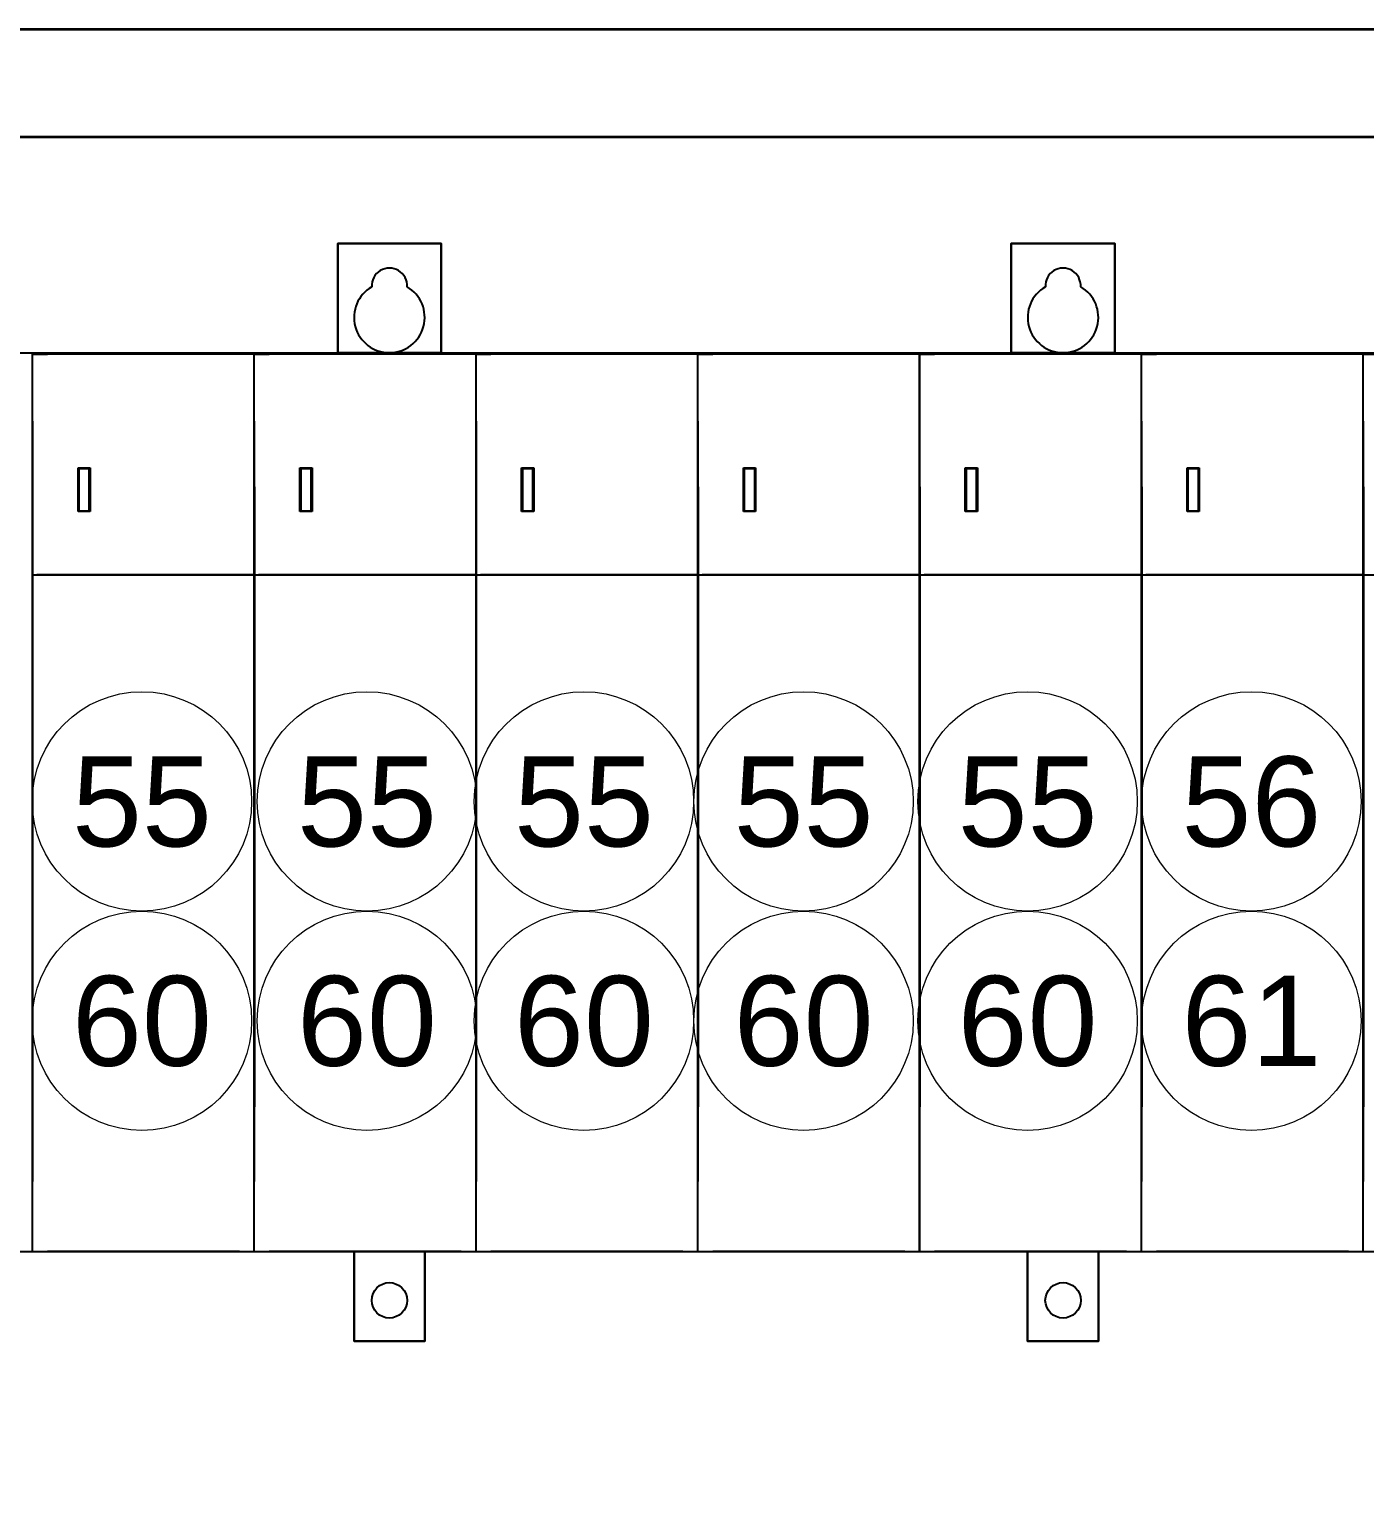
# Paper-space layout '2 DOOR PANEL LAYOUT - A1 Sheet' of a CAD drawing. Extents: x 50 to 825, y 22 to 486.
# Drawn here: x 438.41 to 465.46, y 423.4 to 453.24 of the extents above; entities that cross this region are included whole.
import ezdxf
from ezdxf.enums import TextEntityAlignment as Align

# ---------------------------------------------------------------- set-up
doc = ezdxf.new("R2010")
doc.units = 0
for name, color, linetype, lineweight in [('N-ANNO-TEXT', 2, 'Continuous', 18), ('N-EQPM', 3, 'Continuous', 25), ('N-PANL', 4, 'Continuous', 35)]:
    doc.layers.add(name, color=color, linetype=linetype, lineweight=lineweight)
doc.styles.add('T1_2_5', font='arial.ttf', dxfattribs={"height": 2.5})

psp = doc.layouts.new('2 DOOR PANEL LAYOUT - A1 Sheet')

# ---------------------------------------------------------------- linework, layer by layer
at = {"layer": 'N-ANNO-TEXT'}
for centre in [(440.687, 437.59, 1.661), (445.247, 437.59, 1.661), (449.645, 437.59, 1.661), (454.096, 437.59, 4.477), (458.635, 437.59, 1.661), (463.172, 437.59, 1.661), (440.687, 433.144, 1.661), (445.247, 433.144, 1.661), (449.645, 433.144, 1.661), (454.096, 433.144, 4.477), (458.635, 433.144, 1.661), (463.172, 433.144, 1.661)]:
    psp.add_circle(centre, 2.223, dxfattribs=at)
at = {"layer": 'N-EQPM'}
for p, q in [((444.985, 448.899, 7.459), (444.654, 448.899, 7.459)), ((444.985, 448.899, 7.592), (444.654, 448.899, 7.592)), ((458.637, 448.899, 7.592), (458.306, 448.899, 7.592)), ((458.637, 448.899, 7.459), (458.306, 448.899, 7.459)), ((418.993, 446.684, 7.459), (483.419, 446.684, 7.459)), ((438.468, 428.47, 7.459), (438.468, 446.651, 3.841)), ((442.963, 428.47, 7.459), (442.963, 446.651, 3.841)), ((442.964, 428.47, 7.459), (442.964, 446.651, 7.427)), ((447.458, 428.47, 7.459), (447.458, 446.651, 3.841)), ((447.459, 428.47, 7.459), (447.459, 446.651, 7.427)), ((451.953, 428.47, 7.459), (451.953, 446.651, 3.841)), ((451.954, 428.47, 7.459), (451.954, 446.651, 7.427)), ((456.448, 428.47, 7.459), (456.448, 446.651, 3.841)), ((456.449, 428.47, 7.459), (456.449, 446.651, 7.427)), ((460.944, 428.47, 7.459), (460.944, 446.651, 7.427)), ((460.944, 428.47, 7.459), (460.944, 446.651, 3.841)), ((465.439, 428.47, 7.459), (465.439, 446.651, 7.427)), ((465.439, 428.47, 7.459), (465.439, 446.651, 3.841)), ((418.993, 428.47, 7.459), (483.419, 428.47, 7.459)), ((438.468, 428.47, 7.459), (442.964, 428.47, 7.459)), ((442.963, 428.47, 7.459), (447.459, 428.47, 7.459)), ((447.458, 428.47, 7.459), (451.954, 428.47, 7.459)), ((451.953, 428.47, 7.459), (456.449, 428.47, 7.459)), ((456.448, 428.47, 7.459), (460.944, 428.47, 7.459)), ((460.944, 428.47, 7.459), (465.439, 428.47, 7.459)), ((465.439, 428.47, 7.459), (469.935, 428.47, 7.459))]:
    psp.add_line(p, q, dxfattribs=at)
at = {"layer": 'N-EQPM', "extrusion": (0, 1, 0)}
for p, q in [((442.964, 446.651, 7.427), (438.468, 446.651, 7.427)), ((438.468, 446.651, 3.841), (438.77, 446.651, 3.841)), ((438.575, 446.651, 7.021), (438.77, 446.651, 7.021)), ((438.77, 446.651, 6.596), (438.575, 446.651, 6.596)), ((447.459, 446.651, 7.427), (442.963, 446.651, 7.427)), ((442.963, 446.651, 3.841), (443.265, 446.651, 3.841)), ((443.07, 446.651, 7.021), (443.265, 446.651, 7.021)), ((443.265, 446.651, 6.596), (443.07, 446.651, 6.596)), ((451.954, 446.651, 7.427), (447.458, 446.651, 7.427)), ((447.458, 446.651, 3.841), (447.76, 446.651, 3.841)), ((447.565, 446.651, 7.021), (447.76, 446.651, 7.021)), ((447.76, 446.651, 6.596), (447.565, 446.651, 6.596)), ((456.449, 446.651, 7.427), (451.953, 446.651, 7.427)), ((451.953, 446.651, 3.841), (452.255, 446.651, 3.841)), ((452.06, 446.651, 7.021), (452.255, 446.651, 7.021)), ((452.255, 446.651, 6.596), (452.06, 446.651, 6.596)), ((460.944, 446.651, 7.427), (456.448, 446.651, 7.427)), ((456.448, 446.651, 3.841), (456.75, 446.651, 3.841)), ((456.555, 446.651, 7.021), (456.75, 446.651, 7.021)), ((456.75, 446.651, 6.596), (456.555, 446.651, 6.596)), ((465.439, 446.651, 7.427), (460.944, 446.651, 7.427)), ((460.944, 446.651, 3.841), (461.245, 446.651, 3.841)), ((461.05, 446.651, 7.021), (461.245, 446.651, 7.021)), ((461.245, 446.651, 6.596), (461.05, 446.651, 6.596)), ((469.935, 446.651, 7.427), (465.439, 446.651, 7.427)), ((465.439, 446.651, 3.841), (465.741, 446.651, 3.841))]:
    psp.add_line(p, q, dxfattribs=at)
at = {"layer": 'N-EQPM', "extrusion": (-1, 0, -6.66134e-16)}
for p, q in [((438.468, 428.47, 7.459), (438.468, 446.651, 3.841)), ((442.963, 428.47, 7.459), (442.963, 446.651, 3.841)), ((447.458, 428.47, 7.459), (447.458, 446.651, 3.841)), ((451.953, 428.47, 7.459), (451.953, 446.651, 3.841)), ((456.448, 428.47, 7.459), (456.448, 446.651, 3.841)), ((460.944, 428.47, 7.459), (460.944, 446.651, 3.841)), ((465.439, 428.47, 7.459), (465.439, 446.651, 3.841)), ((438.468, 441.914, 7.069), (438.468, 445.324, 7.069)), ((438.468, 445.298, 7.036), (438.468, 441.94, 7.036)), ((438.468, 445.298, -6.017), (438.468, 429.889, -6.017)), ((442.963, 441.914, 7.069), (442.963, 445.324, 7.069)), ((442.963, 445.298, 7.036), (442.963, 441.94, 7.036)), ((442.963, 445.298, -6.017), (442.963, 429.889, -6.017)), ((447.458, 441.914, 7.069), (447.458, 445.324, 7.069)), ((447.458, 445.298, 7.036), (447.458, 441.94, 7.036)), ((447.458, 445.298, -6.017), (447.458, 429.889, -6.017)), ((451.953, 441.914, 7.069), (451.953, 445.324, 7.069)), ((451.953, 445.298, 7.036), (451.953, 441.94, 7.036)), ((451.953, 445.298, -6.017), (451.953, 429.889, -6.017)), ((456.448, 441.914, 7.069), (456.448, 445.324, 7.069)), ((456.448, 445.298, 7.036), (456.448, 441.94, 7.036)), ((456.448, 445.298, -6.017), (456.448, 429.889, -6.017)), ((460.944, 441.914, 7.069), (460.944, 445.324, 7.069)), ((460.944, 445.298, 7.036), (460.944, 441.94, 7.036)), ((460.944, 445.298, -6.017), (460.944, 429.889, -6.017)), ((465.439, 441.914, 7.069), (465.439, 445.324, 7.069)), ((465.439, 445.298, 7.036), (465.439, 441.94, 7.036)), ((465.439, 445.298, -6.017), (465.439, 429.889, -6.017)), ((438.468, 443.99, -4.932), (438.468, 431.426, -4.932)), ((438.468, 443.99), (438.468, 431.426)), ((442.963, 443.99, -4.932), (442.963, 431.426, -4.932)), ((442.963, 443.99), (442.963, 431.426)), ((447.458, 443.99, -4.932), (447.458, 431.426, -4.932)), ((447.458, 443.99), (447.458, 431.426)), ((451.953, 443.99, -4.932), (451.953, 431.426, -4.932)), ((451.953, 443.99), (451.953, 431.426)), ((456.448, 443.99, -4.932), (456.448, 431.426, -4.932)), ((456.448, 443.99), (456.448, 431.426)), ((460.944, 443.99, -4.932), (460.944, 431.426, -4.932)), ((460.944, 443.99), (460.944, 431.426)), ((465.439, 443.99, -4.932), (465.439, 431.426, -4.932)), ((465.439, 443.99), (465.439, 431.426)), ((438.468, 431.426, -1.011), (438.468, 443.798, -1.011)), ((438.468, 431.426, 3.922), (438.468, 443.798, 3.922)), ((442.963, 431.426, -1.011), (442.963, 443.798, -1.011)), ((442.963, 431.426, 3.922), (442.963, 443.798, 3.922)), ((447.458, 431.426, -1.011), (447.458, 443.798, -1.011)), ((447.458, 431.426, 3.922), (447.458, 443.798, 3.922)), ((451.953, 431.426, -1.011), (451.953, 443.798, -1.011)), ((451.953, 431.426, 3.922), (451.953, 443.798, 3.922)), ((456.448, 431.426, -1.011), (456.448, 443.798, -1.011)), ((456.448, 431.426, 3.922), (456.448, 443.798, 3.922)), ((460.944, 431.426, -1.011), (460.944, 443.798, -1.011)), ((460.944, 431.426, 3.922), (460.944, 443.798, 3.922)), ((465.439, 431.426, -1.011), (465.439, 443.798, -1.011)), ((465.439, 431.426, 3.922), (465.439, 443.798, 3.922)), ((438.468, 441.55, 4.687), (438.468, 440.749, 4.687)), ((442.963, 441.55, 4.687), (442.963, 440.749, 4.687)), ((447.458, 441.55, 4.687), (447.458, 440.749, 4.687)), ((451.953, 441.55, 4.687), (451.953, 440.749, 4.687)), ((456.448, 441.55, 4.687), (456.448, 440.749, 4.687)), ((460.944, 441.55, 4.687), (460.944, 440.749, 4.687)), ((465.439, 441.55, 4.687), (465.439, 440.749, 4.687)), ((438.468, 440.705, 4.713), (438.468, 441.524, 4.713)), ((442.963, 440.705, 4.713), (442.963, 441.524, 4.713)), ((447.458, 440.705, 4.713), (447.458, 441.524, 4.713)), ((451.953, 440.705, 4.713), (451.953, 441.524, 4.713)), ((456.448, 440.705, 4.713), (456.448, 441.524, 4.713)), ((460.944, 440.705, 4.713), (460.944, 441.524, 4.713)), ((465.439, 440.705, 4.713), (465.439, 441.524, 4.713)), ((438.468, 440.762, -5.813), (438.468, 440.176, -5.813)), ((438.468, 440.762, -5.578), (438.468, 440.762, -5.813)), ((438.468, 440.176, -5.578), (438.468, 440.762, -5.578)), ((438.468, 440.749, 4.687), (438.468, 440.749, 4.253)), ((438.468, 440.749, 4.253), (438.468, 440.158, 4.253)), ((438.468, 440.103, 4.323), (438.468, 440.705, 4.323)), ((438.468, 440.705, 4.323), (438.468, 440.705, 4.713)), ((442.963, 440.762, -5.813), (442.963, 440.176, -5.813)), ((442.963, 440.762, -5.578), (442.963, 440.762, -5.813)), ((442.963, 440.176, -5.578), (442.963, 440.762, -5.578)), ((442.963, 440.749, 4.687), (442.963, 440.749, 4.253)), ((442.963, 440.749, 4.253), (442.963, 440.158, 4.253)), ((442.963, 440.103, 4.323), (442.963, 440.705, 4.323)), ((442.963, 440.705, 4.323), (442.963, 440.705, 4.713)), ((447.458, 440.762, -5.813), (447.458, 440.176, -5.813)), ((447.458, 440.762, -5.578), (447.458, 440.762, -5.813)), ((447.458, 440.176, -5.578), (447.458, 440.762, -5.578)), ((447.458, 440.749, 4.687), (447.458, 440.749, 4.253)), ((447.458, 440.749, 4.253), (447.458, 440.158, 4.253)), ((447.458, 440.103, 4.323), (447.458, 440.705, 4.323)), ((447.458, 440.705, 4.323), (447.458, 440.705, 4.713)), ((451.953, 440.762, -5.813), (451.953, 440.176, -5.813)), ((451.953, 440.762, -5.578), (451.953, 440.762, -5.813)), ((451.953, 440.176, -5.578), (451.953, 440.762, -5.578)), ((451.953, 440.749, 4.687), (451.953, 440.749, 4.253)), ((451.953, 440.749, 4.253), (451.953, 440.158, 4.253)), ((451.953, 440.103, 4.323), (451.953, 440.705, 4.323)), ((451.953, 440.705, 4.323), (451.953, 440.705, 4.713)), ((456.448, 440.762, -5.813), (456.448, 440.176, -5.813)), ((456.448, 440.762, -5.578), (456.448, 440.762, -5.813)), ((456.448, 440.176, -5.578), (456.448, 440.762, -5.578)), ((456.448, 440.749, 4.687), (456.448, 440.749, 4.253)), ((456.448, 440.749, 4.253), (456.448, 440.158, 4.253)), ((456.448, 440.103, 4.323), (456.448, 440.705, 4.323)), ((456.448, 440.705, 4.323), (456.448, 440.705, 4.713)), ((460.944, 440.762, -5.813), (460.944, 440.176, -5.813)), ((460.944, 440.762, -5.578), (460.944, 440.762, -5.813)), ((460.944, 440.176, -5.578), (460.944, 440.762, -5.578)), ((460.944, 440.749, 4.687), (460.944, 440.749, 4.253)), ((460.944, 440.749, 4.253), (460.944, 440.158, 4.253)), ((460.944, 440.103, 4.323), (460.944, 440.705, 4.323)), ((460.944, 440.705, 4.323), (460.944, 440.705, 4.713)), ((465.439, 440.762, -5.813), (465.439, 440.176, -5.813)), ((465.439, 440.762, -5.578), (465.439, 440.762, -5.813)), ((465.439, 440.176, -5.578), (465.439, 440.762, -5.578)), ((465.439, 440.749, 4.687), (465.439, 440.749, 4.253)), ((465.439, 440.749, 4.253), (465.439, 440.158, 4.253)), ((465.439, 440.103, 4.323), (465.439, 440.705, 4.323)), ((465.439, 440.705, 4.323), (465.439, 440.705, 4.713))]:
    psp.add_line(p, q, dxfattribs=at)
at = {"layer": 'N-EQPM', "extrusion": (-6.62828e-16, 0.099504, 0.995037)}
for p, q in [((442.964, 446.651, 7.427), (438.468, 446.651, 7.427)), ((447.459, 446.651, 7.427), (442.963, 446.651, 7.427)), ((451.954, 446.651, 7.427), (447.458, 446.651, 7.427)), ((456.449, 446.651, 7.427), (451.953, 446.651, 7.427)), ((460.944, 446.651, 7.427), (456.448, 446.651, 7.427)), ((465.439, 446.651, 7.427), (460.944, 446.651, 7.427)), ((469.935, 446.651, 7.427), (465.439, 446.651, 7.427))]:
    psp.add_line(p, q, dxfattribs=at)
at = {"layer": 'N-EQPM', "extrusion": (6.66134e-16, 0, -1)}
for p, q in [((438.468, 445.298, -6.017), (438.468, 429.889, -6.017)), ((442.963, 445.298, -6.017), (442.963, 429.889, -6.017)), ((447.458, 445.298, -6.017), (447.458, 429.889, -6.017)), ((451.953, 445.298, -6.017), (451.953, 429.889, -6.017)), ((456.448, 445.298, -6.017), (456.448, 429.889, -6.017)), ((460.944, 445.298, -6.017), (460.944, 429.889, -6.017)), ((465.439, 445.298, -6.017), (465.439, 429.889, -6.017)), ((439.392, 444.348, -5.776), (439.639, 444.348, -5.776)), ((439.392, 443.463, -5.776), (439.392, 444.348, -5.776)), ((439.639, 444.348, -5.776), (439.639, 443.463, -5.776)), ((443.887, 444.348, -5.776), (444.134, 444.348, -5.776)), ((443.887, 443.463, -5.776), (443.887, 444.348, -5.776)), ((444.134, 444.348, -5.776), (444.134, 443.463, -5.776)), ((448.382, 444.348, -5.776), (448.629, 444.348, -5.776)), ((448.382, 443.463, -5.776), (448.382, 444.348, -5.776)), ((448.629, 444.348, -5.776), (448.629, 443.463, -5.776)), ((452.877, 444.348, -5.776), (453.124, 444.348, -5.776)), ((452.877, 443.463, -5.776), (452.877, 444.348, -5.776)), ((453.124, 444.348, -5.776), (453.124, 443.463, -5.776)), ((457.372, 444.348, -5.776), (457.619, 444.348, -5.776)), ((457.372, 443.463, -5.776), (457.372, 444.348, -5.776)), ((457.619, 444.348, -5.776), (457.619, 443.463, -5.776)), ((461.867, 444.348, -5.776), (462.115, 444.348, -5.776)), ((461.867, 443.463, -5.776), (461.867, 444.348, -5.776)), ((462.115, 444.348, -5.776), (462.115, 443.463, -5.776)), ((439.639, 443.463, -5.776), (439.392, 443.463, -5.776)), ((444.134, 443.463, -5.776), (443.887, 443.463, -5.776)), ((448.629, 443.463, -5.776), (448.382, 443.463, -5.776)), ((453.124, 443.463, -5.776), (452.877, 443.463, -5.776)), ((457.619, 443.463, -5.776), (457.372, 443.463, -5.776)), ((462.115, 443.463, -5.776), (461.867, 443.463, -5.776))]:
    psp.add_line(p, q, dxfattribs=at)
at = {"layer": 'N-EQPM', "extrusion": (-0.008727, 0, 0.999962)}
for p, q in [((439.41, 444.33, -5.573), (439.41, 443.48, -5.573)), ((439.621, 444.33, -5.571), (439.41, 444.33, -5.573)), ((439.621, 443.48, -5.571), (439.621, 444.33, -5.571)), ((443.905, 444.33, -5.573), (443.905, 443.48, -5.573)), ((444.116, 444.33, -5.571), (443.905, 444.33, -5.573)), ((444.116, 443.48, -5.571), (444.116, 444.33, -5.571)), ((448.4, 444.33, -5.573), (448.4, 443.48, -5.573)), ((448.611, 444.33, -5.571), (448.4, 444.33, -5.573)), ((448.611, 443.48, -5.571), (448.611, 444.33, -5.571)), ((452.895, 444.33, -5.573), (452.895, 443.48, -5.573)), ((453.106, 444.33, -5.571), (452.895, 444.33, -5.573)), ((453.106, 443.48, -5.571), (453.106, 444.33, -5.571)), ((457.39, 444.33, -5.573), (457.39, 443.48, -5.573)), ((457.602, 444.33, -5.571), (457.39, 444.33, -5.573)), ((457.602, 443.48, -5.571), (457.602, 444.33, -5.571)), ((461.885, 444.33, -5.573), (461.885, 443.48, -5.573)), ((462.097, 444.33, -5.571), (461.885, 444.33, -5.573)), ((462.097, 443.48, -5.571), (462.097, 444.33, -5.571)), ((439.41, 443.48, -5.573), (439.621, 443.48, -5.571)), ((443.905, 443.48, -5.573), (444.116, 443.48, -5.571)), ((448.4, 443.48, -5.573), (448.611, 443.48, -5.571)), ((452.895, 443.48, -5.573), (453.106, 443.48, -5.571)), ((457.39, 443.48, -5.573), (457.602, 443.48, -5.571)), ((461.885, 443.48, -5.573), (462.097, 443.48, -5.571))]:
    psp.add_line(p, q, dxfattribs=at)
at = {"layer": 'N-EQPM', "extrusion": (1, 0, 6.66134e-16)}
for p, q in [((442.967, 431.592, -5.175), (442.967, 443.964, -5.175)), ((442.967, 443.964, 3.201), (442.967, 431.4, 3.201)), ((447.463, 431.592, -5.175), (447.463, 443.964, -5.175)), ((447.463, 443.964, 3.201), (447.463, 431.4, 3.201)), ((451.958, 431.592, -5.175), (451.958, 443.964, -5.175)), ((451.958, 443.964, 3.201), (451.958, 431.4, 3.201)), ((456.453, 431.592, -5.175), (456.453, 443.964, -5.175)), ((456.453, 443.964, 3.201), (456.453, 431.4, 3.201)), ((460.948, 431.592, -5.175), (460.948, 443.964, -5.175)), ((460.948, 443.964, 3.201), (460.948, 431.4, 3.201)), ((465.443, 431.592, -5.175), (465.443, 443.964, -5.175)), ((465.443, 443.964, 3.201), (465.443, 431.4, 3.201)), ((442.964, 442.177, 3.906), (442.964, 440.705, 3.906)), ((442.967, 440.749, 3.866), (442.967, 442.2, 3.866)), ((447.459, 442.177, 3.906), (447.459, 440.705, 3.906)), ((447.463, 440.749, 3.866), (447.463, 442.2, 3.866)), ((451.954, 442.177, 3.906), (451.954, 440.705, 3.906)), ((451.958, 440.749, 3.866), (451.958, 442.2, 3.866)), ((456.449, 442.177, 3.906), (456.449, 440.705, 3.906)), ((456.453, 440.749, 3.866), (456.453, 442.2, 3.866)), ((460.944, 442.177, 3.906), (460.944, 440.705, 3.906)), ((460.948, 440.749, 3.866), (460.948, 442.2, 3.866)), ((465.439, 442.177, 3.906), (465.439, 440.705, 3.906)), ((465.443, 440.749, 3.866), (465.443, 442.2, 3.866))]:
    psp.add_line(p, q, dxfattribs=at)
at = {"layer": 'N-EQPM', "extrusion": (-0.707107, 0, 0.707107)}
for p, q in [((438.468, 442.181, 10.934), (442.967, 442.181, 11.062)), ((442.963, 442.181, 10.934), (447.463, 442.181, 11.062)), ((447.458, 442.181, 10.934), (451.958, 442.181, 11.062)), ((451.953, 442.181, 10.934), (456.453, 442.181, 11.062)), ((456.448, 442.181, 10.934), (460.948, 442.181, 11.062)), ((460.944, 442.181, 10.934), (465.443, 442.181, 11.062)), ((465.439, 442.181, 10.934), (469.938, 442.181, 11.062))]:
    psp.add_line(p, q, dxfattribs=at)
at = {"layer": 'N-EQPM', "extrusion": (0, -1, 0)}
for p, q in [((438.468, 442.181, 10.934), (442.967, 442.181, 11.062)), ((442.967, 442.181, 8.88), (438.556, 442.181, 7.485)), ((442.963, 442.181, 10.934), (447.463, 442.181, 11.062)), ((447.463, 442.181, 8.88), (443.051, 442.181, 7.485)), ((447.458, 442.181, 10.934), (451.958, 442.181, 11.062)), ((451.958, 442.181, 8.88), (447.546, 442.181, 7.485)), ((451.953, 442.181, 10.934), (456.453, 442.181, 11.062)), ((456.453, 442.181, 8.88), (452.041, 442.181, 7.485)), ((456.448, 442.181, 10.934), (460.948, 442.181, 11.062)), ((460.948, 442.181, 8.88), (456.537, 442.181, 7.485)), ((460.944, 442.181, 10.934), (465.443, 442.181, 11.062)), ((465.443, 442.181, 8.88), (461.032, 442.181, 7.485)), ((465.439, 442.181, 10.934), (469.938, 442.181, 11.062)), ((438.468, 428.47, 7.459), (442.964, 428.47, 7.459)), ((442.662, 428.47, 7.297), (438.77, 428.47, 7.297)), ((442.963, 428.47, 7.459), (447.459, 428.47, 7.459)), ((447.157, 428.47, 7.297), (443.265, 428.47, 7.297)), ((447.458, 428.47, 7.459), (451.954, 428.47, 7.459)), ((451.652, 428.47, 7.297), (447.76, 428.47, 7.297)), ((451.953, 428.47, 7.459), (456.449, 428.47, 7.459)), ((456.147, 428.47, 7.297), (452.255, 428.47, 7.297)), ((456.448, 428.47, 7.459), (460.944, 428.47, 7.459)), ((460.642, 428.47, 7.297), (456.75, 428.47, 7.297)), ((460.944, 428.47, 7.459), (465.439, 428.47, 7.459)), ((465.138, 428.47, 7.297), (461.245, 428.47, 7.297)), ((465.439, 428.47, 7.459), (469.935, 428.47, 7.459))]:
    psp.add_line(p, q, dxfattribs=at)
at = {"layer": 'N-EQPM'}
for centre in [(445.702, 427.479, 7.459), (459.354, 427.479, 7.459)]:
    psp.add_circle(centre, 0.359, dxfattribs=at)
for centre, radius, start, end in [((445.702, 448.04, 7.459), 0.359, 356.7827, 183.2173), ((459.354, 448.04, 7.459), 0.359, 356.7827, 183.2173), ((445.702, 447.4, 7.459), 0.716, 120.0241, 59.9759), ((459.354, 447.4, 7.459), 0.716, 120.0241, 59.9759)]:
    psp.add_arc(centre, radius, start, end, dxfattribs=at)
at = {"layer": 'N-PANL'}
psp.add_line((635.641, 453.235), (401.541, 453.235), dxfattribs=at)
psp.add_lwpolyline([(403.716, 451.061), (633.467, 451.061), (633.467, 252.35), (403.716, 252.35)], close=True, dxfattribs=at)

# ---------------------------------------------------------------- texts
at = {"layer": 'N-ANNO-TEXT', "style": 'T1_2_5'}
for s, p in [('55', (440.687, 437.59, 1.661)), ('55', (445.247, 437.59, 1.661)), ('55', (449.645, 437.59, 1.661)), ('55', (454.096, 437.59, 4.477)), ('55', (458.635, 437.59, 1.661)), ('56', (463.172, 437.59, 1.661)), ('60', (440.687, 433.144, 1.661)), ('60', (445.247, 433.144, 1.661)), ('60', (449.645, 433.144, 1.661)), ('60', (454.096, 433.144, 4.477)), ('60', (458.635, 433.144, 1.661)), ('61', (463.172, 433.144, 1.661))]:
    psp.add_text(s, height=1.825, dxfattribs=at).set_placement(p, align=Align.MIDDLE_CENTER)

# ---------------------------------------------------------------- meshes
at = {"layer": 'N-EQPM'}
mesh = psp.add_polymesh((6, 3), dxfattribs=at)
for k, corner in enumerate([(444.654, 446.684, 7.592), (444.654, 446.684, 7.459), (444.654, 446.684, 7.459), (444.654, 448.899, 7.592), (444.654, 448.899, 7.459), (444.654, 448.899, 7.459), (446.75, 448.899, 7.592), (446.75, 448.899, 7.459), (444.654, 448.899, 7.459), (446.75, 446.684, 7.592), (446.75, 446.684, 7.459), (444.654, 446.684, 7.459), (446.75, 446.684, 7.592), (446.75, 446.684, 7.592), (444.654, 446.684, 7.592), (446.75, 448.899, 7.592), (446.75, 448.899, 7.592), (444.654, 448.899, 7.592)]):
    mesh.set_mesh_vertex(divmod(k, 3), corner)
mesh = psp.add_polymesh((6, 3), dxfattribs=at)
for k, corner in enumerate([(458.306, 446.684, 7.592), (458.306, 446.684, 7.459), (458.306, 446.684, 7.459), (458.306, 448.899, 7.592), (458.306, 448.899, 7.459), (458.306, 448.899, 7.459), (460.402, 448.899, 7.592), (460.402, 448.899, 7.459), (458.306, 448.899, 7.459), (460.402, 446.684, 7.592), (460.402, 446.684, 7.459), (458.306, 446.684, 7.459), (460.402, 446.684, 7.592), (460.402, 446.684, 7.592), (458.306, 446.684, 7.592), (460.402, 448.899, 7.592), (460.402, 448.899, 7.592), (458.306, 448.899, 7.592)]):
    mesh.set_mesh_vertex(divmod(k, 3), corner)
mesh = psp.add_polymesh((6, 3), dxfattribs=at)
for k, corner in enumerate([(446.419, 426.652, 7.592), (446.419, 426.652, 7.459), (446.419, 426.652, 7.459), (444.985, 426.652, 7.592), (444.985, 426.652, 7.459), (444.985, 426.652, 7.459), (444.985, 428.47, 7.592), (444.985, 428.47, 7.459), (444.985, 426.652, 7.459), (446.419, 428.47, 7.592), (446.419, 428.47, 7.459), (446.419, 426.652, 7.459), (446.419, 428.47, 7.592), (446.419, 428.47, 7.592), (446.419, 426.652, 7.592), (444.985, 428.47, 7.592), (444.985, 428.47, 7.592), (444.985, 426.652, 7.592)]):
    mesh.set_mesh_vertex(divmod(k, 3), corner)
mesh = psp.add_polymesh((6, 3), dxfattribs=at)
for k, corner in enumerate([(460.072, 426.652, 7.592), (460.072, 426.652, 7.459), (460.072, 426.652, 7.459), (458.637, 426.652, 7.592), (458.637, 426.652, 7.459), (458.637, 426.652, 7.459), (458.637, 428.47, 7.592), (458.637, 428.47, 7.459), (458.637, 426.652, 7.459), (460.072, 428.47, 7.592), (460.072, 428.47, 7.459), (460.072, 426.652, 7.459), (460.072, 428.47, 7.592), (460.072, 428.47, 7.592), (460.072, 426.652, 7.592), (458.637, 428.47, 7.592), (458.637, 428.47, 7.592), (458.637, 426.652, 7.592)]):
    mesh.set_mesh_vertex(divmod(k, 3), corner)

doc.saveas('drawing.dxf')
